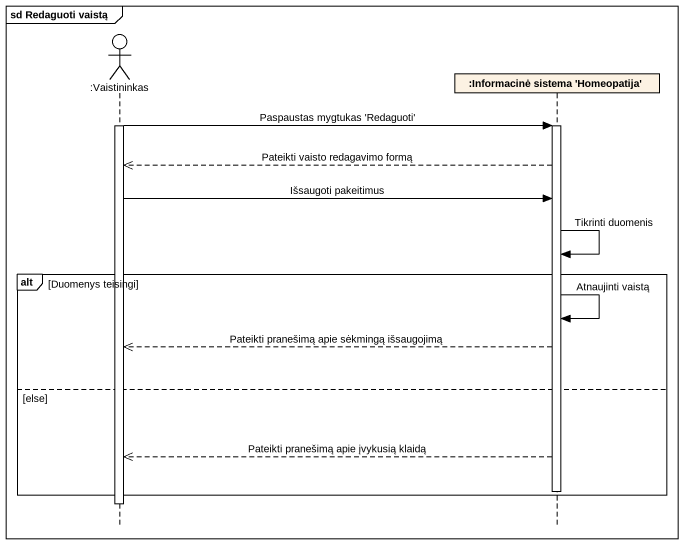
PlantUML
@startuml
mainframe sd Redaguoti vaistą
hide footbox
actor ":Vaistininkas" as Vaistininkas
participant ":Informacinė sistema 'Homeopatija'" as Informacinė_sistema

activate Vaistininkas
Vaistininkas -> Informacinė_sistema : Paspaustas mygtukas 'Redaguoti'
activate Informacinė_sistema
Informacinė_sistema -->> Vaistininkas : Pateikti vaisto redagavimo formą
Vaistininkas -> Informacinė_sistema : Išsaugoti pakeitimus
Informacinė_sistema -> Informacinė_sistema : Tikrinti duomenis
alt Duomenys teisingi
  Informacinė_sistema -> Informacinė_sistema : Atnaujinti vaistą
  Informacinė_sistema -->> Vaistininkas : Pateikti pranešimą apie sėkmingą išsaugojimą
else else
  Informacinė_sistema -->> Vaistininkas : Pateikti pranešimą apie įvykusią klaidą
  deactivate Informacinė_sistema
end
deactivate Vaistininkas
@enduml
